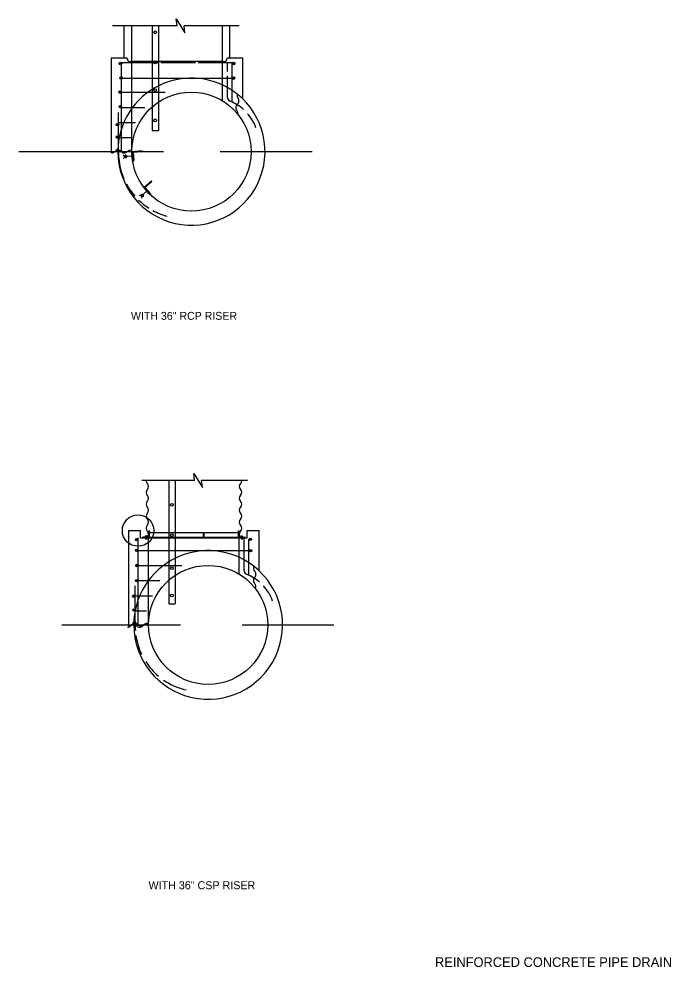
# Model space of a CAD drawing. Extents: x -808.4 to -747.1, y 435.2 to 499.8.
# Drawn here: x -808.37 to -786.82, y 435.2 to 466.56 of the extents above; entities that cross this region are included whole.
import ezdxf

# ---------------------------------------------------------------- set-up
doc = ezdxf.new("R2010")
doc.units = 0
for name, color, linetype in [('df_DETAIL', 7, 'Continuous'), ('df_NO-PLOT', 7, 'Continuous'), ('pp_PRESENTATION', 7, 'Continuous'), ('str_Center-Line-A', 7, 'Continuous'), ('str_Reinforcement-A', 7, 'Continuous')]:
    doc.layers.add(name, color=color, linetype=linetype)

msp = doc.modelspace()

# ---------------------------------------------------------------- linework, layer by layer
at = {"layer": 'df_DETAIL'}
for p, q in [((-803.346, 466.328), (-805.275, 466.328)), ((-804.892, 465.268), (-804.892, 466.328)), ((-804.644, 465.268), (-804.644, 466.323)), ((-803.972, 466.328), (-803.972, 462.866)), ((-803.764, 466.328), (-803.764, 462.866)), ((-803.147, 466.328), (-803.463, 466.328)), ((-802.601, 466.328), (-802.917, 466.328)), ((-801.09, 466.328), (-802.601, 466.328)), ((-801.644, 465.268), (-801.644, 466.328)), ((-801.405, 465.268), (-801.405, 466.328)), ((-805.31, 462.132), (-805.31, 465.268)), ((-805.31, 465.268), (-804.806, 465.268)), ((-804.756, 465.155), (-804.806, 465.268)), ((-804.756, 465.155), (-804.644, 465.155)), ((-804.644, 462.204), (-804.644, 465.268)), ((-801.644, 465.155), (-804.644, 465.155)), ((-801.644, 463.849), (-801.644, 465.268)), ((-801.644, 465.155), (-801.531, 465.155)), ((-801.531, 465.155), (-801.482, 465.268)), ((-801.482, 465.268), (-800.977, 465.268)), ((-800.977, 463.916), (-800.977, 465.268)), ((-803.972, 462.866), (-803.764, 462.866)), ((-804.863, 462.003), (-804.925, 462.056)), ((-804.863, 462.003), (-804.916, 461.941)), ((-804.616, 462.022), (-804.904, 462)), ((-804.799, 462.008), (-804.858, 462.059)), ((-804.799, 462.008), (-804.85, 461.948)), ((-804.657, 462.041), (-804.653, 461.996)), ((-804.636, 462.177), (-804.304, 462.204)), ((-804.636, 462.177), (-804.608, 461.844)), ((-804.602, 462.148), (-804.337, 462.17)), ((-804.602, 462.148), (-804.58, 461.882)), ((-804.242, 460.984), (-803.991, 461.204)), ((-804.242, 460.984), (-804.021, 460.734)), ((-804.198, 460.982), (-803.997, 461.157)), ((-804.198, 460.982), (-804.021, 460.781)), ((-804.316, 460.71), (-804.397, 460.715)), ((-804.13, 460.874), (-804.346, 460.682)), ((-804.267, 460.752), (-804.345, 460.757)), ((-804.316, 460.71), (-804.321, 460.629)), ((-804.267, 460.752), (-804.272, 460.674)), ((-804.174, 460.865), (-804.144, 460.832)), ((-802.765, 451.29), (-804.311, 451.29)), ((-803.42, 451.29), (-803.42, 447.213)), ((-803.212, 451.29), (-803.212, 447.213)), ((-802.566, 451.29), (-802.881, 451.29)), ((-802.02, 451.29), (-802.336, 451.29)), ((-800.823, 451.29), (-802.02, 451.29)), ((-804.747, 449.641), (-804.747, 446.478)), ((-804.747, 449.641), (-804.354, 449.641)), ((-804.354, 449.391), (-804.354, 449.641)), ((-804.354, 449.391), (-800.824, 449.391)), ((-804.061, 449.391), (-804.296, 449.391)), ((-804.087, 449.417), (-804.271, 449.417)), ((-804.199, 449.44), (-804.196, 449.442)), ((-804.199, 449.44), (-804.199, 449.419)), ((-804.148, 449.419), (-804.199, 449.419)), ((-804.151, 449.442), (-804.196, 449.442)), ((-804.196, 449.419), (-804.196, 449.417)), ((-804.188, 449.463), (-804.185, 449.467)), ((-804.188, 449.463), (-804.188, 449.442)), ((-804.159, 449.463), (-804.188, 449.463)), ((-804.159, 449.458), (-804.188, 449.458)), ((-804.159, 449.452), (-804.188, 449.452)), ((-804.159, 449.447), (-804.188, 449.447)), ((-804.188, 449.391), (-804.188, 449.335)), ((-804.186, 449.441), (-804.186, 449.419)), ((-804.162, 449.467), (-804.185, 449.467)), ((-804.162, 449.461), (-804.185, 449.461)), ((-804.162, 449.455), (-804.185, 449.455)), ((-804.162, 449.45), (-804.185, 449.45)), ((-804.162, 449.444), (-804.185, 449.444)), ((-804.159, 449.463), (-804.162, 449.467)), ((-804.161, 449.441), (-804.161, 449.419)), ((-804.159, 449.463), (-804.159, 449.442)), ((-804.159, 449.391), (-804.159, 449.339)), ((-804.148, 449.44), (-804.151, 449.442)), ((-804.151, 449.419), (-804.151, 449.417)), ((-804.148, 449.44), (-804.148, 449.419)), ((-804.129, 449.615), (-804.129, 449.615)), ((-804.087, 449.417), (-804.087, 449.601)), ((-804.087, 446.564), (-804.087, 449.391)), ((-804.07, 449.574), (-801.125, 449.574)), ((-804.061, 449.391), (-804.061, 449.626)), ((-804.061, 449.418), (-801.117, 449.418)), ((-802.275, 449.422), (-802.275, 449.574)), ((-802.27, 449.422), (-802.27, 449.574)), ((-802.264, 449.422), (-802.264, 449.574)), ((-802.259, 449.422), (-802.259, 449.574)), ((-802.252, 449.422), (-802.252, 449.574)), ((-801.117, 449.391), (-801.117, 449.626)), ((-801.117, 449.391), (-800.882, 449.391)), ((-801.092, 449.417), (-801.092, 449.601)), ((-801.092, 449.417), (-800.907, 449.417)), ((-801.092, 448.196), (-801.092, 449.391)), ((-801.048, 449.617), (-801.048, 449.617)), ((-801.03, 449.44), (-801.027, 449.442)), ((-801.03, 449.44), (-801.03, 449.419)), ((-801.03, 449.419), (-800.979, 449.419)), ((-801.027, 449.442), (-800.983, 449.442)), ((-801.027, 449.419), (-801.027, 449.417)), ((-801.02, 449.463), (-801.016, 449.467)), ((-801.02, 449.463), (-801.02, 449.442)), ((-801.02, 449.463), (-800.99, 449.463)), ((-801.02, 449.458), (-800.99, 449.458)), ((-801.02, 449.452), (-800.99, 449.452)), ((-801.02, 449.447), (-800.99, 449.447)), ((-801.02, 449.391), (-801.02, 449.339)), ((-801.018, 449.441), (-801.018, 449.419)), ((-801.016, 449.467), (-800.994, 449.467)), ((-801.016, 449.461), (-800.994, 449.461)), ((-801.016, 449.455), (-800.994, 449.455)), ((-801.016, 449.45), (-800.994, 449.45)), ((-801.016, 449.444), (-800.994, 449.444)), ((-800.99, 449.463), (-800.994, 449.467)), ((-800.992, 449.441), (-800.992, 449.419)), ((-800.99, 449.463), (-800.99, 449.442)), ((-800.99, 449.391), (-800.99, 449.335)), ((-800.979, 449.44), (-800.983, 449.442)), ((-800.983, 449.419), (-800.983, 449.417)), ((-800.979, 449.44), (-800.979, 449.419)), ((-800.824, 449.392), (-800.824, 449.641)), ((-800.824, 449.641), (-800.431, 449.641)), ((-800.431, 448.304), (-800.431, 449.641)), ((-803.42, 447.213), (-803.212, 447.213))]:
    msp.add_line(p, q, dxfattribs=at)
for points in [[(-803.147, 466.328), (-803.176, 466.558), (-802.888, 466.098), (-802.917, 466.328)], [(-802.566, 451.29), (-802.594, 451.52), (-802.307, 451.061), (-802.336, 451.29)]]:
    msp.add_lwpolyline(points, dxfattribs=at)
for centre, radius in [((-803.868, 466.115), 0.0458), ((-803.868, 465.115), 0.0458), ((-802.671, 462.169), 1.969), ((-803.868, 464.204), 0.0458), ((-803.868, 463.204), 0.0458), ((-805.109, 462.242), 0.0215), ((-803.316, 450.487), 0.0458), ((-803.316, 449.487), 0.0458), ((-802.118, 446.515), 1.969), ((-803.316, 448.39), 0.0458), ((-803.316, 447.487), 0.0458), ((-804.594, 446.552), 0.0215), ((-804.553, 446.576), 0.0409), ((-804.553, 446.576), 0.036), ((-804.553, 446.576), 0.0311), ((-804.553, 446.576), 0.0262), ((-804.553, 446.576), 0.0213), ((-804.553, 446.576), 0.0163), ((-804.553, 446.576), 0.0114), ((-804.553, 446.576), 0.0049)]:
    msp.add_circle(centre, radius, dxfattribs=at)
for centre, radius, start, end in [((-802.671, 462.169), 2.433, 51.5474, 179.9962), ((-802.671, 462.169), 2.433, 179.9962, 51.5474), ((-801.021, 464.03), 0.143, 162.0985, 217.9003), ((-801.242, 463.849), 0.143, 310.7765, 42.7739), ((-801.061, 463.629), 0.143, 125.9029, 217.9003), ((-801.282, 463.448), 0.143, 345.5143, 42.7739), ((-805.299, 462.274), 0.143, 265.2612, 313.5619), ((-805.097, 462.073), 0.143, 64.3134, 138.4355), ((-805.097, 462.072), 0.143, 46.4381, 138.2268), ((-804.895, 462.274), 0.143, 221.5645, 313.5619), ((-804.694, 462.072), 0.143, 67.5389, 138.4355), ((-804.34, 462.206), 0.0358, 274.7899, 357.355), ((-804.616, 461.879), 0.0358, 282.1592, 4.7899), ((-804.021, 461.184), 0.0358, 311.3426, 33.9077), ((-804.048, 460.757), 0.0358, 318.7119, 41.3426), ((-804.03, 451.294), 0.14, 181.5936, 224.9255), ((-801.147, 451.296), 0.14, 315.0745, 357.9154), ((-804.03, 450.899), 0.14, 135.0781, 224.9255), ((-804.228, 451.097), 0.14, 315.0766, 44.927), ((-800.949, 451.098), 0.14, 135.073, 224.9234), ((-801.147, 450.901), 0.14, 315.0745, 44.9219), ((-804.228, 450.702), 0.14, 315.0766, 44.927), ((-800.949, 450.703), 0.14, 135.073, 224.9234), ((-804.03, 450.504), 0.14, 135.0781, 224.9255), ((-804.228, 450.307), 0.14, 315.0766, 44.927), ((-800.949, 450.308), 0.14, 135.073, 224.9234), ((-801.147, 450.505), 0.14, 315.0745, 44.9219), ((-804.03, 450.109), 0.14, 135.0781, 224.9255), ((-804.228, 449.912), 0.14, 315.0766, 44.927), ((-800.949, 449.913), 0.14, 135.073, 224.9234), ((-801.147, 450.11), 0.14, 315.0745, 44.9219), ((-804.03, 449.714), 0.14, 135.0781, 224.9255), ((-801.147, 449.715), 0.14, 315.0745, 44.9219), ((-804.271, 449.391), 0.0257, 90.0002, 180.0002), ((-804.193, 449.431), 0.011, 55.6766, 125.2776), ((-804.174, 449.398), 0.0441, 73.0203, 106.9777), ((-804.154, 449.431), 0.011, 54.7547, 124.3367), ((-804.228, 449.516), 0.14, 315.0766, 44.927), ((-804.061, 449.601), 0.0257, 90.0002, 180.0002), ((-801.117, 449.601), 0.0257, 359.9998, 89.9998), ((-800.949, 449.518), 0.14, 135.073, 224.9234), ((-801.024, 449.431), 0.011, 55.6633, 125.2453), ((-801.005, 449.398), 0.0441, 73.0223, 106.9797), ((-800.986, 449.431), 0.011, 54.7224, 124.3234), ((-800.907, 449.391), 0.0257, 359.9998, 89.9998), ((-802.118, 446.515), 2.459, 52.0636, 179.9962), ((-802.118, 446.515), 2.459, 179.9962, 52.0636), ((-800.481, 448.388), 0.143, 153.3309, 223.5619), ((-800.682, 448.187), 0.143, 316.4381, 48.4355), ((-800.481, 447.985), 0.143, 131.5645, 223.5619), ((-800.682, 447.783), 0.143, 331.5482, 48.4355), ((-804.545, 446.419), 0.143, 46.4381, 138.4355), ((-804.141, 446.419), 0.143, 64.3134, 138.4355), ((-804.783, 446.584), 0.143, 269.4466, 313.5619), ((-804.747, 446.621), 0.143, 269.4466, 313.5619), ((-804.582, 446.383), 0.143, 46.4381, 138.4355), ((-804.38, 446.584), 0.143, 221.5645, 313.5619), ((-804.343, 446.621), 0.143, 221.5645, 313.5619), ((-804.178, 446.383), 0.143, 64.3134, 138.4355)]:
    msp.add_arc(centre, radius, start, end, dxfattribs=at)
at = {"layer": 'pp_PRESENTATION'}
msp.add_circle((-804.435, 449.635), 0.52, dxfattribs=at)
at = {"layer": 'str_Center-Line-A'}
for p, q in [((-808.372, 462.169), (-803.599, 462.169)), ((-801.723, 462.169), (-798.686, 462.169)), ((-806.959, 446.515), (-803.035, 446.515)), ((-800.995, 446.515), (-797.969, 446.515))]:
    msp.add_line(p, q, dxfattribs=at)
at = {"layer": 'str_Reinforcement-A'}
for p, q in [((-804.986, 462.165), (-804.986, 465.123)), ((-804.986, 465.123), (-803.762, 465.123)), ((-803.684, 465.123), (-802.533, 465.123)), ((-802.454, 465.123), (-801.322, 465.123)), ((-801.481, 464.821), (-801.481, 465.123)), ((-801.322, 463.809), (-801.322, 465.123)), ((-804.986, 464.601), (-801.295, 464.601)), ((-801.481, 463.963), (-801.481, 464.675)), ((-804.997, 464.133), (-803.545, 464.133)), ((-804.997, 463.633), (-804.211, 463.633)), ((-805.078, 462.245), (-805.078, 463.463)), ((-805.097, 463.133), (-804.519, 463.133)), ((-805.105, 462.633), (-804.659, 462.633)), ((-804.434, 446.511), (-804.434, 449.391)), ((-800.929, 448.31), (-800.929, 449.362)), ((-800.77, 448.156), (-800.77, 449.343)), ((-804.469, 448.974), (-800.77, 448.974)), ((-804.444, 448.48), (-802.993, 448.48)), ((-804.526, 446.591), (-804.526, 447.809)), ((-804.444, 447.98), (-803.719, 447.98)), ((-804.513, 447.48), (-803.955, 447.48)), ((-804.513, 446.98), (-804.16, 446.98))]:
    msp.add_line(p, q, dxfattribs=at)
for centre, radius in [((-805.017, 465.086), 0.0409), ((-805.017, 465.086), 0.036), ((-805.017, 465.086), 0.0311), ((-805.017, 465.086), 0.0262), ((-805.017, 465.086), 0.0213), ((-805.017, 465.086), 0.0163), ((-805.017, 465.086), 0.0114), ((-805.017, 465.086), 0.0049), ((-801.279, 465.086), 0.0409), ((-801.279, 465.086), 0.036), ((-801.279, 465.086), 0.0311), ((-801.279, 465.086), 0.0262), ((-801.279, 465.086), 0.0213), ((-801.279, 465.086), 0.0163), ((-801.279, 465.086), 0.0114), ((-801.279, 465.086), 0.0049), ((-804.994, 464.602), 0.0409), ((-804.994, 464.602), 0.036), ((-804.994, 464.602), 0.0311), ((-804.994, 464.602), 0.0262), ((-804.994, 464.602), 0.0213), ((-804.994, 464.602), 0.0163), ((-804.994, 464.602), 0.0114), ((-804.994, 464.602), 0.0049), ((-801.277, 464.601), 0.0409), ((-801.277, 464.601), 0.036), ((-801.277, 464.601), 0.0311), ((-801.277, 464.601), 0.0262), ((-801.277, 464.601), 0.0213), ((-801.277, 464.601), 0.0163), ((-801.277, 464.601), 0.0114), ((-801.277, 464.601), 0.0049), ((-805.027, 464.138), 0.0409), ((-805.027, 464.138), 0.036), ((-805.027, 464.138), 0.0311), ((-805.027, 464.138), 0.0262), ((-805.027, 464.138), 0.0213), ((-805.027, 464.138), 0.0163), ((-805.027, 464.138), 0.0114), ((-805.027, 464.138), 0.0049), ((-805.022, 463.658), 0.0409), ((-805.022, 463.658), 0.036), ((-805.022, 463.658), 0.0311), ((-805.022, 463.658), 0.0262), ((-805.022, 463.658), 0.0213), ((-805.022, 463.658), 0.0163), ((-805.022, 463.658), 0.0114), ((-805.022, 463.658), 0.0049), ((-805.116, 463.06), 0.0409), ((-805.116, 463.06), 0.036), ((-805.116, 463.06), 0.0311), ((-805.116, 463.06), 0.0262), ((-805.116, 463.06), 0.0213), ((-805.116, 463.06), 0.0163), ((-805.116, 463.06), 0.0114), ((-805.116, 463.06), 0.0049), ((-805.116, 462.65), 0.0409), ((-805.116, 462.65), 0.036), ((-805.116, 462.65), 0.0311), ((-805.116, 462.65), 0.0262), ((-805.116, 462.65), 0.0213), ((-805.116, 462.65), 0.0163), ((-805.116, 462.65), 0.0114), ((-805.116, 462.65), 0.0049), ((-804.479, 449.336), 0.0409), ((-800.727, 449.343), 0.0409), ((-800.727, 449.343), 0.036), ((-800.727, 449.343), 0.0311), ((-804.479, 449.336), 0.036), ((-804.479, 449.336), 0.0311), ((-804.479, 449.336), 0.0262), ((-804.479, 449.336), 0.0213), ((-804.479, 449.336), 0.0163), ((-804.479, 449.336), 0.0114), ((-804.479, 449.336), 0.0049), ((-800.727, 449.343), 0.0262), ((-800.727, 449.343), 0.0213), ((-800.727, 449.343), 0.0163), ((-800.727, 449.343), 0.0114), ((-800.727, 449.343), 0.0049), ((-804.479, 448.981), 0.0409), ((-804.479, 448.981), 0.036), ((-804.479, 448.981), 0.0311), ((-804.479, 448.981), 0.0262), ((-804.479, 448.981), 0.0213), ((-804.479, 448.981), 0.0163), ((-804.479, 448.981), 0.0114), ((-804.479, 448.981), 0.0049), ((-800.72, 448.974), 0.0409), ((-800.72, 448.974), 0.036), ((-800.72, 448.974), 0.0311), ((-800.72, 448.974), 0.0262), ((-800.72, 448.974), 0.0213), ((-800.72, 448.974), 0.0163), ((-800.72, 448.974), 0.0114), ((-800.72, 448.974), 0.0049), ((-804.466, 448.481), 0.0409), ((-804.466, 448.481), 0.036), ((-804.466, 448.481), 0.0311), ((-804.466, 448.481), 0.0262), ((-804.466, 448.481), 0.0213), ((-804.466, 448.481), 0.0163), ((-804.466, 448.481), 0.0114), ((-804.466, 448.481), 0.0049), ((-804.479, 447.981), 0.0409), ((-804.479, 447.981), 0.036), ((-804.479, 447.981), 0.0311), ((-804.479, 447.981), 0.0262), ((-804.479, 447.981), 0.0213), ((-804.479, 447.981), 0.0163), ((-804.479, 447.981), 0.0114), ((-804.479, 447.981), 0.0049), ((-804.579, 447.464), 0.0409), ((-804.579, 447.464), 0.036), ((-804.579, 447.464), 0.0311), ((-804.579, 447.464), 0.0262), ((-804.579, 447.464), 0.0213), ((-804.579, 447.464), 0.0163), ((-804.579, 447.464), 0.0114), ((-804.579, 447.464), 0.0049), ((-804.566, 447.009), 0.0409), ((-804.566, 447.009), 0.036), ((-804.566, 447.009), 0.0311), ((-804.566, 447.009), 0.0262), ((-804.566, 447.009), 0.0213), ((-804.566, 447.009), 0.0163), ((-804.566, 447.009), 0.0114), ((-804.566, 447.009), 0.0049)]:
    msp.add_circle(centre, radius, dxfattribs=at)
for centre, radius, start, end in [((-801.35, 463.963), 0.131, 180, 248.2169), ((-801.96, 462.437), 1.513, 47.9964, 68.2169), ((-801.96, 462.437), 1.513, 20.1481, 40.7718), ((-802.911, 462.131), 2.17, 176.999, 203.2417), ((-802.911, 462.131), 2.17, 208.4726, 221.2298), ((-802.911, 462.131), 2.17, 226.0945, 237.4893), ((-802.911, 462.131), 2.17, 241.5878, 255.1026), ((-800.798, 448.31), 0.131, 180, 248.2169), ((-801.408, 446.784), 1.513, 49.1944, 68.2169), ((-801.408, 446.784), 1.513, 20.1481, 42.5394), ((-802.359, 446.478), 2.17, 176.999, 184.0183), ((-802.359, 446.478), 2.17, 188.178, 205.4553), ((-802.359, 446.478), 2.17, 212.8524, 229.6958), ((-802.359, 446.478), 2.17, 235.4385, 256.999)]:
    msp.add_arc(centre, radius, start, end, dxfattribs=at)

# ---------------------------------------------------------------- texts
at = {"layer": 'df_NO-PLOT'}
for s, height, p in [('WITH 36" RCP RISER', 0.26159, (-804.67, 456.607)), ('WITH 36" CSP RISER', 0.26478, (-804.09, 437.772)), ('REINFORCED CONCRETE PIPE DRAIN', 0.31773, (-794.622, 435.203))]:
    msp.add_text(s, height=height, dxfattribs=at).set_placement(p)

doc.saveas('drawing.dxf')
